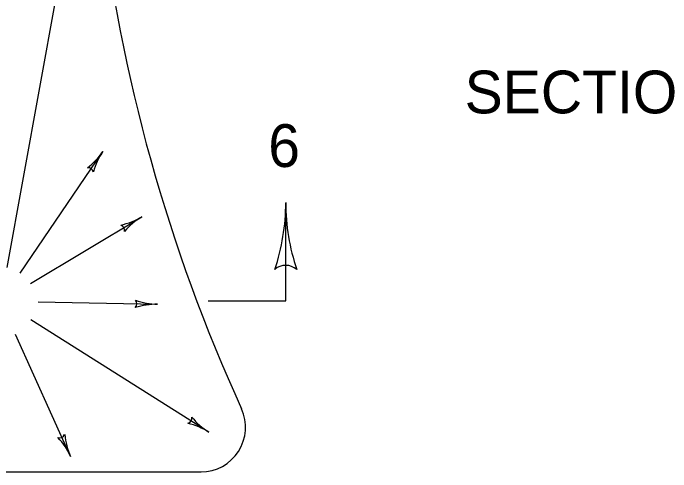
# Model space of a CAD drawing. Extents: x 1000 to 1036.3, y 1000 to 1022.
# Drawn here: x 1028.104 to 1031.799, y 1006.593 to 1009.168 of the extents above; entities that cross this region are included whole.
import ezdxf

# ---------------------------------------------------------------- set-up
doc = ezdxf.new("R2010")
doc.units = 0
doc.layers.add('Level 1', color=7, linetype='Continuous')

msp = doc.modelspace()

# ---------------------------------------------------------------- linework, layer by layer
at = {"layer": 'Level 1'}
for p, q in [((1028.0713, 1007.7398), (1028.4397, 1009.7753)), ((1028.1437, 1007.7093), (1028.6081, 1008.3915)), ((1029.6353, 1007.5523), (1029.6353, 1008.1041)), ((1028.2009, 1007.6496), (1028.8268, 1008.025)), ((1028.2443, 1007.5472), (1028.9155, 1007.5336)), ((1029.2, 1007.5523), (1029.6353, 1007.5523)), ((1029.2026, 1006.8161), (1028.2043, 1007.4459)), ((1028.4263, 1006.6799), (1028.1164, 1007.3641)), ((1026.8565, 1006.5931), (1029.1595, 1006.5931))]:
    msp.add_line(p, q, dxfattribs=at)
for centre, radius, start, end in [((1038.0285, 1010.8933), 9.5, 186.57174, 204.54375), ((1028.2852, 1008.6113), 0.3906, 307.099, 325.7457), ((1028.931, 1008.1717), 0.3906, 145.7518, 164.4206), ((1028.931, 1008.1717), 0.3906, 145.7396, 145.7518), ((1028.5245, 1008.2687), 0.0312, 14.5264, 96.6431), ((1028.4635, 1008.1041), 1.1719, 341.3472, 359.9939), ((1030.8072, 1008.1041), 1.1719, 179.9878, 180), ((1030.8072, 1008.1041), 1.1719, 180, 198.6688), ((1028.6258, 1008.36), 0.3906, 282.307, 300.9538), ((1029.0277, 1007.69), 0.3906, 120.9599, 139.6287), ((1029.0277, 1007.69), 0.3906, 120.9477, 120.9599), ((1028.6993, 1007.9486), 0.0312, 349.7345, 71.8512), ((1029.6352, 1007.6585), 0.0938, 48.7746, 130.8913), ((1028.767, 1007.5366), 0.0312, 317.6133, 39.73), ((1028.9076, 1007.143), 0.3906, 88.8387, 107.5075), ((1028.9234, 1007.9241), 0.3906, 250.1859, 268.8326), ((1028.9076, 1007.143), 0.3906, 88.8265, 88.8387), ((1029.1594, 1006.8433), 0.25, 270, 24.5435), ((1029.077, 1006.8954), 0.0312, 286.526, 8.6427), ((1029.411, 1007.1465), 0.3906, 219.0986, 237.7453), ((1028.9941, 1006.4857), 0.3906, 57.7514, 76.4202), ((1028.365, 1006.8152), 0.0312, 253.1385, 335.2551), ((1028.7821, 1006.8411), 0.3906, 185.711, 204.3577), ((1028.9941, 1006.4857), 0.3906, 57.7392, 57.7514), ((1028.0704, 1006.5188), 0.3906, 24.3639, 43.0326), ((1028.0704, 1006.5188), 0.3906, 24.3516, 24.3639)]:
    msp.add_arc(centre, radius, start, end, dxfattribs=at)

# ---------------------------------------------------------------- texts
for s, p in [('SECTION 6-6', (1030.6402, 1008.6056)), ('6', (1029.537, 1008.3047))]:
    msp.add_text(s, height=0.24, dxfattribs=at).set_placement(p)

doc.saveas('drawing.dxf')
